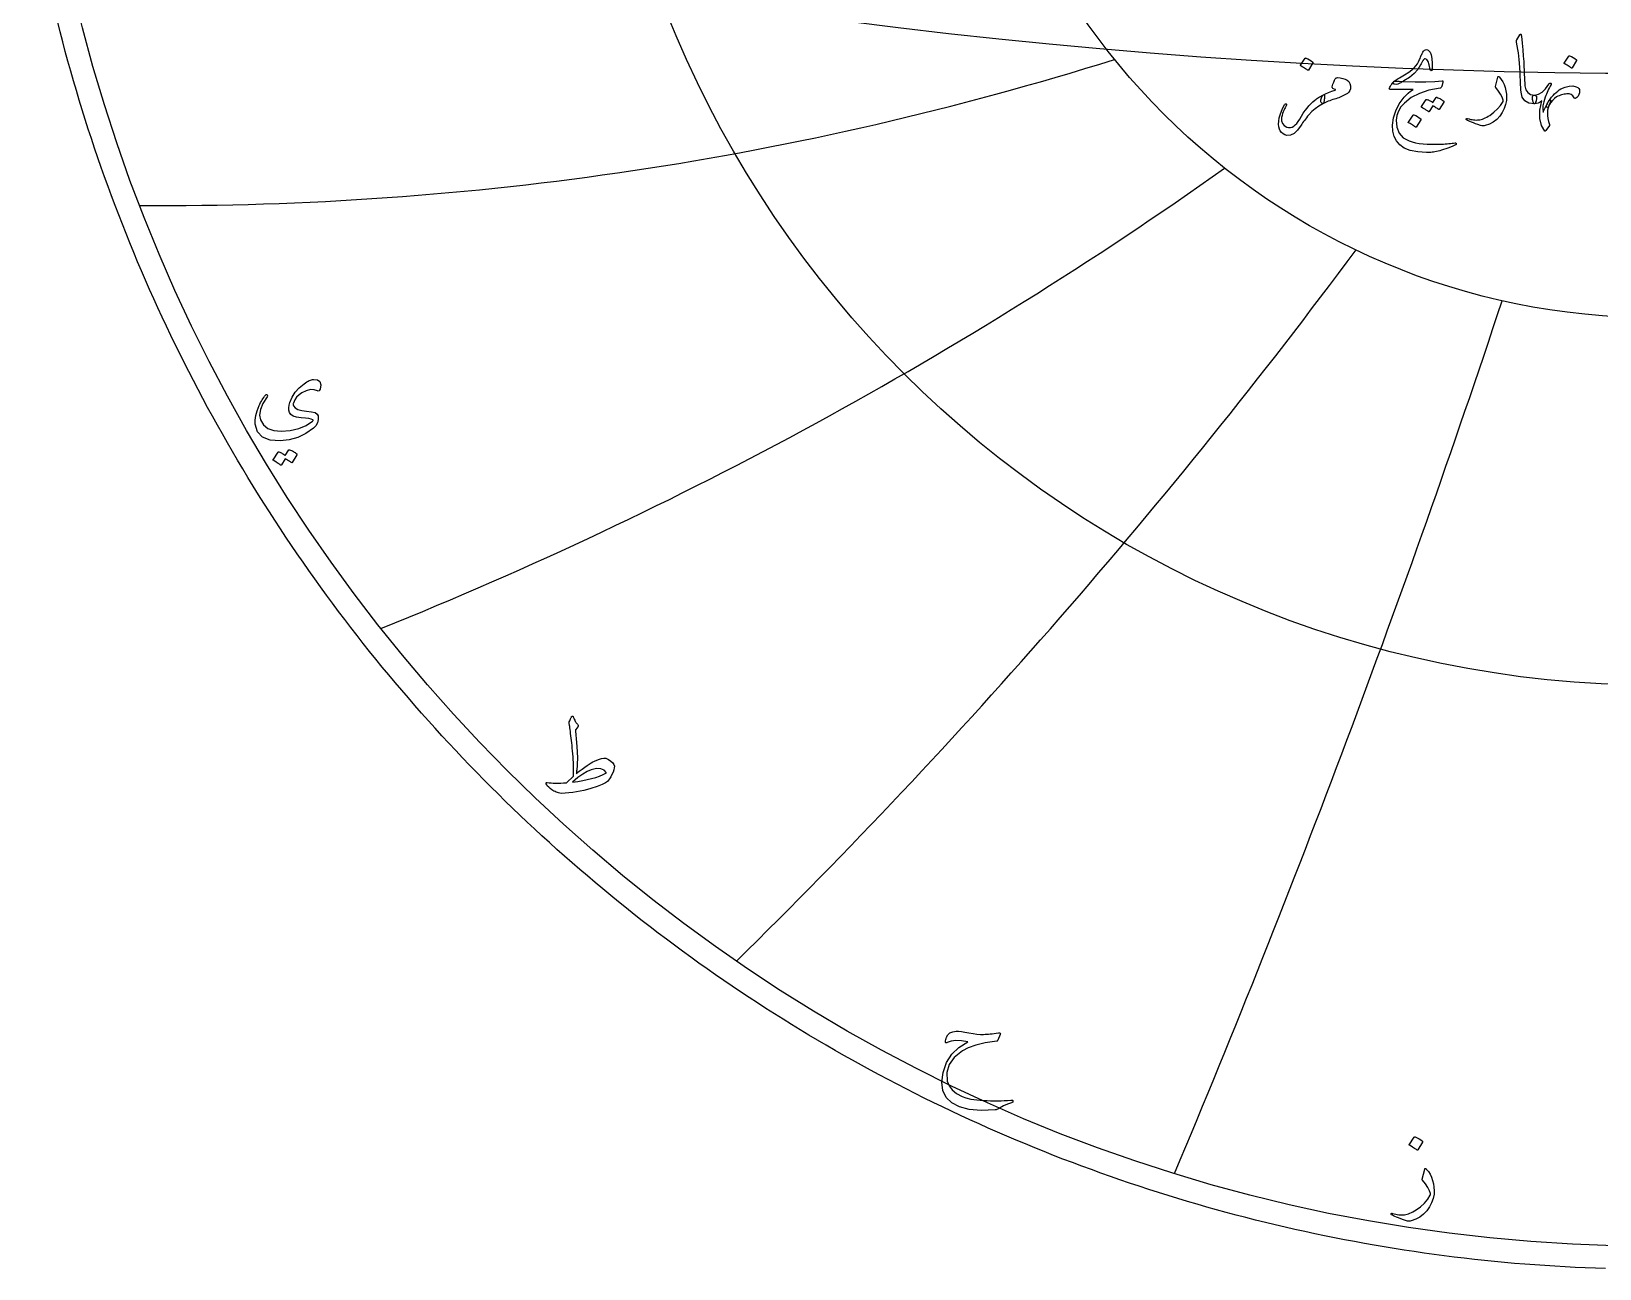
# Model space of a CAD drawing. Header units: millimetres. Extents: x -62 to 62, y -62 to 63.
# Drawn here: x -60.8 to -2.1, y -61.6 to -15.3 of the extents above; entities that cross this region are included whole.
import ezdxf

# ---------------------------------------------------------------- set-up
doc = ezdxf.new("R2010")
doc.units = ezdxf.units.MM
for name, color, linetype in [('CUT_OUTER', 1, 'Continuous'), ('ENGRAVE', 7, 'Continuous'), ('ENGRAVE_FINE', 8, 'Continuous'), ('TEXT', 5, 'Continuous')]:
    doc.layers.add(name, color=color, linetype=linetype)

msp = doc.modelspace()

# ---------------------------------------------------------------- linework, layer by layer
at = {"layer": 'CUT_OUTER'}
msp.add_lwpolyline([(-1.89, -61.5835), (-2.2678, -61.5708), (-2.6455, -61.5557), (-3.0232, -61.5383), (-3.4007, -61.5186), (-3.7781, -61.4966), (-4.1554, -61.4722), (-4.5325, -61.4456), (-4.9094, -61.4166), (-5.2862, -61.3853), (-5.6627, -61.3517), (-6.0391, -61.3158), (-6.4152, -61.2776), (-6.7911, -61.2371), (-7.1667, -61.1943), (-7.542, -61.1491), (-7.9171, -61.1017), (-8.2919, -61.052), (-8.6663, -61), (-9.0404, -60.9456), (-9.4142, -60.889), (-9.7876, -60.8301), (-10.1607, -60.7689), (-10.5334, -60.7054), (-10.9057, -60.6396), (-11.2775, -60.5716), (-11.649, -60.5012), (-12.02, -60.4286), (-12.3906, -60.3537), (-12.7606, -60.2766), (-13.1303, -60.1971), (-13.4994, -60.1154), (-13.868, -60.0315), (-14.2361, -59.9453), (-14.6036, -59.8568), (-14.9706, -59.7661), (-15.3371, -59.6731), (-15.7029, -59.5778), (-16.0682, -59.4804), (-16.4328, -59.3807), (-16.7969, -59.2787), (-17.1603, -59.1745), (-17.5231, -59.0681), (-17.8852, -58.9595), (-18.2466, -58.8486), (-18.6073, -58.7356), (-18.9674, -58.6203), (-19.3267, -58.5028), (-19.6853, -58.3831), (-20.0432, -58.2612), (-20.4003, -58.1372), (-20.7566, -58.0109), (-21.1122, -57.8824), (-21.4669, -57.7518), (-21.8209, -57.619), (-22.174, -57.484), (-22.5263, -57.3469), (-22.8778, -57.2076), (-23.2284, -57.0661), (-23.5781, -56.9225), (-23.9269, -56.7768), (-24.2748, -56.6289), (-24.6218, -56.4789), (-24.9679, -56.3267), (-25.3131, -56.1725), (-25.6573, -56.0161), (-26.0005, -55.8576), (-26.3427, -55.697), (-26.684, -55.5344), (-27.0242, -55.3696), (-27.3635, -55.2027), (-27.7017, -55.0338), (-28.0388, -54.8628), (-28.3749, -54.6897), (-28.71, -54.5146), (-29.0439, -54.3374), (-29.3768, -54.1581), (-29.7085, -53.9769), (-30.0392, -53.7936), (-30.3687, -53.6082), (-30.6971, -53.4209), (-31.0243, -53.2315), (-31.3503, -53.0402), (-31.6752, -52.8468), (-31.9988, -52.6515), (-32.3213, -52.4541), (-32.6425, -52.2548), (-32.9625, -52.0535), (-33.2813, -51.8503), (-33.5988, -51.6451), (-33.9151, -51.438), (-34.2301, -51.2289), (-34.5438, -51.0179), (-34.8562, -50.805), (-35.1672, -50.5902), (-35.477, -50.3734), (-35.7854, -50.1548), (-36.0925, -49.9343), (-36.3982, -49.7119), (-36.7025, -49.4876), (-37.0055, -49.2615), (-37.307, -49.0335), (-37.6072, -48.8037), (-37.906, -48.572), (-38.2033, -48.3385), (-38.4992, -48.1032), (-38.7936, -47.866), (-39.0866, -47.6271), (-39.3781, -47.3864), (-39.6681, -47.1439), (-39.9566, -46.8996), (-40.2436, -46.6535), (-40.5291, -46.4057), (-40.8131, -46.1562), (-41.0955, -45.9049), (-41.3764, -45.6519), (-41.6558, -45.3971), (-41.9335, -45.1407), (-42.2097, -44.8825), (-42.4843, -44.6227), (-42.7573, -44.3612), (-43.0287, -44.098), (-43.2985, -43.8331), (-43.5666, -43.5666), (-43.8331, -43.2985), (-44.098, -43.0287), (-44.3612, -42.7573), (-44.6227, -42.4843), (-44.8825, -42.2097), (-45.1407, -41.9335), (-45.3971, -41.6558), (-45.6519, -41.3764), (-45.9049, -41.0955), (-46.1562, -40.8131), (-46.4057, -40.5291), (-46.6535, -40.2436), (-46.8996, -39.9566), (-47.1439, -39.6681), (-47.3864, -39.3781), (-47.6271, -39.0866), (-47.866, -38.7936), (-48.1032, -38.4992), (-48.3385, -38.2033), (-48.572, -37.906), (-48.8037, -37.6072), (-49.0335, -37.307), (-49.2615, -37.0055), (-49.4876, -36.7025), (-49.7119, -36.3982), (-49.9343, -36.0925), (-50.1548, -35.7854), (-50.3734, -35.477), (-50.5902, -35.1672), (-50.805, -34.8562), (-51.0179, -34.5438), (-51.2289, -34.2301), (-51.438, -33.9151), (-51.6451, -33.5988), (-51.8503, -33.2813), (-52.0535, -32.9625), (-52.2548, -32.6425), (-52.4541, -32.3213), (-52.6515, -31.9988), (-52.8468, -31.6752), (-53.0402, -31.3503), (-53.2315, -31.0243), (-53.4209, -30.6971), (-53.6082, -30.3687), (-53.7936, -30.0392), (-53.9769, -29.7085), (-54.1581, -29.3768), (-54.3374, -29.0439), (-54.5146, -28.71), (-54.6897, -28.3749), (-54.8628, -28.0388), (-55.0338, -27.7017), (-55.2027, -27.3635), (-55.3696, -27.0242), (-55.5344, -26.684), (-55.697, -26.3427), (-55.8576, -26.0005), (-56.0161, -25.6573), (-56.1725, -25.3131), (-56.3267, -24.9679), (-56.4789, -24.6218), (-56.6289, -24.2748), (-56.7768, -23.9269), (-56.9225, -23.5781), (-57.0661, -23.2284), (-57.2076, -22.8778), (-57.3469, -22.5263), (-57.484, -22.174), (-57.619, -21.8209), (-57.7518, -21.4669), (-57.8824, -21.1122), (-58.0109, -20.7566), (-58.1372, -20.4003), (-58.2612, -20.0432), (-58.3831, -19.6853), (-58.5028, -19.3267), (-58.6203, -18.9674), (-58.7356, -18.6073), (-58.8486, -18.2466), (-58.9595, -17.8852), (-59.0681, -17.5231), (-59.1745, -17.1603), (-59.2787, -16.7969), (-59.3807, -16.4328), (-59.4804, -16.0682), (-59.5778, -15.7029), (-59.6731, -15.3371), (-59.7661, -14.9706)], dxfattribs=at)
at = {"layer": 'ENGRAVE'}
for radius in [60.75, 39.7663, 26.0306]:
    msp.add_circle((0, 0), radius, dxfattribs=at)
for centre, radius, start, end in [((-55.8071, 96.6608), 118.4867, 269.5706, 287.466016), ((-105.0437, 105.0437), 153.7847, 291.900673, 305.322235), ((-192.7325, 111.2742), 226.0733, 314.460694, 323.408402), ((-429.6028, 115.1117), 446.5318, 337.186739, 341.660593)]:
    msp.add_arc(centre, radius, start, end, dxfattribs=at)
at = {"layer": 'ENGRAVE_FINE'}
msp.add_arc((0, 218.8256), 235.7054, 255.236477, 284.763523, dxfattribs=at)
at = {"layer": 'TEXT'}
for points in [[(-5.0873, -15.4382), (-5.0804, -15.4275), (-5.0738, -15.4203), (-5.0678, -15.4167), (-5.0622, -15.4167), (-5.0536, -15.4214), (-5.046, -15.4356), (-5.0393, -15.4591), (-5.0334, -15.4921), (-5.0038, -15.7605), (-4.9795, -16.0086), (-4.9607, -16.2365), (-4.9472, -16.4442), (-4.9386, -16.6218), (-4.9306, -16.781), (-4.9233, -16.9218), (-4.9167, -17.0442), (-4.9109, -17.1482), (-4.9063, -17.2337), (-4.9029, -17.3009), (-4.9005, -17.3496), (-4.8686, -17.4955), (-4.7981, -17.6029), (-4.689, -17.6716), (-4.5412, -17.7017), (-4.5001, -17.7125), (-4.4739, -17.7376), (-4.4624, -17.7771), (-4.4658, -17.831), (-4.4826, -17.9159), (-4.5008, -17.9765), (-4.5203, -18.0129), (-4.5412, -18.025), (-4.7492, -17.9976), (-4.9023, -17.9154), (-5.0006, -17.7785), (-5.0442, -17.5867), (-5.0511, -17.495), (-5.0572, -17.403), (-5.0627, -17.3109), (-5.0676, -17.2185), (-5.0719, -17.1258), (-5.0761, -17.033), (-5.08, -16.9399), (-5.0837, -16.8466), (-5.0905, -16.6686), (-5.0999, -16.5084), (-5.112, -16.366), (-5.1268, -16.2412), (-5.1444, -16.1214), (-5.1646, -15.9938), (-5.1875, -15.8583), (-5.2131, -15.7149), (-5.2164, -15.6891), (-5.2158, -15.6655), (-5.211, -15.6442), (-5.2023, -15.6251)], [(-13.1171, -16.3185), (-13.1126, -16.314), (-13.1063, -16.3113), (-13.0982, -16.3104), (-13.0884, -16.3113), (-13.0185, -16.3396), (-12.9527, -16.3742), (-12.891, -16.415), (-12.8333, -16.4622), (-12.8277, -16.4694), (-12.8252, -16.4765), (-12.8259, -16.4837), (-12.8297, -16.4909), (-12.9985, -16.764), (-13.0048, -16.7705), (-13.0129, -16.7721), (-13.0228, -16.7687), (-13.0345, -16.7604), (-13.0446, -16.7532), (-13.0605, -16.7424), (-13.0823, -16.728), (-13.1099, -16.7101), (-13.1438, -16.6885), (-13.1845, -16.6634), (-13.2318, -16.6346), (-13.286, -16.6023), (-13.2931, -16.5969), (-13.2967, -16.5915), (-13.2967, -16.5861), (-13.2931, -16.5807)], [(-9.8549, -17.249), (-9.8336, -17.224), (-9.8091, -17.1991), (-9.7815, -17.1746), (-9.7507, -17.1502), (-9.7168, -17.1258), (-9.6797, -17.1012), (-9.6396, -17.0764), (-9.5962, -17.0514), (-9.404, -16.9378), (-9.2477, -16.8376), (-9.1274, -16.7509), (-9.0429, -16.6777), (-8.9776, -16.6057), (-8.9217, -16.5295), (-8.8752, -16.4494), (-8.8381, -16.3652), (-8.8221, -16.3231), (-8.8063, -16.283), (-8.7907, -16.2449), (-8.7753, -16.2089), (-8.7603, -16.1753), (-8.7461, -16.1447), (-8.7325, -16.1169), (-8.7196, -16.0921), (-8.6911, -16.0497), (-8.6594, -16.0194), (-8.6246, -16.0012), (-8.5867, -15.9951), (-8.5496, -16.0012), (-8.5139, -16.0194), (-8.4795, -16.0497), (-8.4465, -16.0921), (-8.4054, -16.1891), (-8.3792, -16.3292), (-8.3677, -16.5125), (-8.3711, -16.7388), (-8.3733, -16.7593), (-8.3801, -16.7738), (-8.3913, -16.7826), (-8.407, -16.7855), (-8.4232, -16.7824), (-8.4358, -16.773), (-8.4447, -16.7572), (-8.4501, -16.7352), (-8.4777, -16.5623), (-8.5175, -16.4388), (-8.5694, -16.3647), (-8.6334, -16.34), (-8.6498, -16.3429), (-8.6666, -16.3517), (-8.6839, -16.3663), (-8.7016, -16.3867), (-8.7095, -16.399), (-8.7187, -16.4141), (-8.7292, -16.4322), (-8.7411, -16.4532), (-8.7544, -16.4771), (-8.769, -16.5039), (-8.7849, -16.5337), (-8.8022, -16.5664), (-8.9051, -16.7348), (-9.0447, -16.8915), (-9.2212, -17.0366), (-9.4345, -17.1699), (-9.4368, -17.1713), (-9.4435, -17.1753), (-9.4547, -17.1821), (-9.4705, -17.1915), (-9.4907, -17.2036), (-9.5154, -17.2185), (-9.5446, -17.236), (-9.5783, -17.2562), (-9.6494, -17.2881), (-9.7193, -17.2975), (-9.7878, -17.2845), (-9.8549, -17.249)], [(-3.2586, -16.2358), (-3.2541, -16.2313), (-3.2478, -16.2287), (-3.2398, -16.2278), (-3.2299, -16.2287), (-3.16, -16.2569), (-3.0942, -16.2915), (-3.0325, -16.3324), (-2.9748, -16.3795), (-2.9692, -16.3867), (-2.9667, -16.3939), (-2.9674, -16.4011), (-2.9712, -16.4083), (-3.1401, -16.6813), (-3.1463, -16.6878), (-3.1544, -16.6894), (-3.1643, -16.6861), (-3.176, -16.6777), (-3.1861, -16.6706), (-3.202, -16.6598), (-3.2238, -16.6454), (-3.2514, -16.6274), (-3.2853, -16.6059), (-3.326, -16.5807), (-3.3734, -16.552), (-3.4275, -16.5197), (-3.4347, -16.5143), (-3.4383, -16.5089), (-3.4383, -16.5035), (-3.4347, -16.4981)], [(-5.9137, -17.0226), (-5.9116, -17.0161), (-5.9092, -17.011), (-5.9062, -17.0072), (-5.9029, -17.0047), (-5.8928, -17.0038), (-5.8804, -17.0083), (-5.8658, -17.0182), (-5.849, -17.0334), (-5.7834, -17.1113), (-5.7268, -17.2014), (-5.6792, -17.3036), (-5.6406, -17.4178), (-5.6105, -17.5409), (-5.5921, -17.6622), (-5.5854, -17.7816), (-5.5903, -17.8993), (-5.6222, -18.0542), (-5.6747, -18.2029), (-5.7479, -18.3452), (-5.8418, -18.4813), (-5.9541, -18.6046), (-6.0825, -18.7049), (-6.2271, -18.7824), (-6.3879, -18.837), (-6.431, -18.8462), (-6.4741, -18.8487), (-6.5172, -18.8444), (-6.5603, -18.8334), (-6.6597, -18.7987), (-6.7494, -18.7665), (-6.8295, -18.7367), (-6.8999, -18.7094), (-6.9604, -18.6846), (-7.0108, -18.6623), (-7.0511, -18.6424), (-7.0813, -18.625), (-7.0876, -18.6196), (-7.0921, -18.6142), (-7.0948, -18.6088), (-7.0957, -18.6035), (-7.095, -18.5965), (-7.093, -18.59), (-7.0896, -18.5839), (-7.0849, -18.5783), (-7.0788, -18.574), (-7.0714, -18.572), (-7.0627, -18.5722), (-7.0526, -18.5747), (-6.991, -18.5912), (-6.9322, -18.6048), (-6.8761, -18.6155), (-6.8226, -18.6232), (-6.7714, -18.628), (-6.722, -18.6299), (-6.6744, -18.6289), (-6.6286, -18.625), (-6.5829, -18.6177), (-6.5356, -18.6066), (-6.4868, -18.5917), (-6.4364, -18.5729), (-6.3844, -18.5501), (-6.3309, -18.5231), (-6.2757, -18.4917), (-6.219, -18.4562), (-6.0598, -18.3416), (-5.9235, -18.2172), (-5.8101, -18.083), (-5.7196, -17.9388), (-5.7138, -17.9271), (-5.7107, -17.9136), (-5.7102, -17.8984), (-5.7125, -17.8813), (-5.7502, -17.7805), (-5.8095, -17.6684), (-5.8903, -17.5452), (-5.9927, -17.4107), (-5.9972, -17.4021), (-5.9999, -17.3945), (-6.0008, -17.3878), (-5.9999, -17.3819)], [(-12.4632, -17.7017), (-12.3584, -17.6491), (-12.245, -17.5993), (-12.123, -17.5521), (-11.9926, -17.5077), (-11.9836, -17.5023), (-11.9818, -17.4969), (-11.9872, -17.4915), (-11.9998, -17.4861), (-12.0608, -17.461), (-12.0837, -17.4484), (-12.0986, -17.4322), (-12.1053, -17.4125), (-12.1039, -17.3891), (-12.0783, -17.291), (-12.0519, -17.2086), (-12.0245, -17.1419), (-11.9962, -17.0909), (-11.9775, -17.0705), (-11.9575, -17.0559), (-11.9362, -17.0471), (-11.9135, -17.0442), (-11.8098, -17.0543), (-11.7141, -17.0738), (-11.6266, -17.1028), (-11.5471, -17.1412), (-11.4858, -17.1922), (-11.4456, -17.2625), (-11.4265, -17.3521), (-11.4285, -17.461), (-11.4492, -17.5259), (-11.486, -17.584), (-11.539, -17.6354), (-11.6081, -17.6801), (-11.6586, -17.7063), (-11.7092, -17.7309), (-11.7601, -17.7539), (-11.8111, -17.7753), (-11.8627, -17.7954), (-11.9149, -17.8144), (-11.9678, -17.8322), (-12.0213, -17.849), (-12.0816, -17.8675), (-12.1403, -17.8871), (-12.1975, -17.9079), (-12.253, -17.9298), (-12.3073, -17.9526), (-12.3604, -17.9761), (-12.4124, -18.0002), (-12.4632, -18.025), (-12.4931, -18.0046), (-12.5144, -17.9792), (-12.5272, -17.9489), (-12.5315, -17.9136), (-12.5295, -17.8723), (-12.5234, -17.8346), (-12.5133, -17.8005), (-12.4991, -17.7699)], [(-9.4669, -17.1879), (-9.0059, -17.2041), (-8.6073, -17.2059), (-8.2712, -17.1933), (-7.9974, -17.1664), (-7.989, -17.1653), (-7.9817, -17.1659), (-7.9756, -17.168), (-7.9705, -17.1717), (-7.9668, -17.1768), (-7.9647, -17.183), (-7.9641, -17.1903), (-7.9651, -17.1987), (-7.9722, -17.2315), (-7.979, -17.2616), (-7.9857, -17.289), (-7.9921, -17.3137), (-7.9982, -17.3357), (-8.0042, -17.355), (-8.0099, -17.3716), (-8.0154, -17.3855), (-8.0271, -17.4077), (-8.0406, -17.4241), (-8.0558, -17.4347), (-8.0729, -17.4394), (-8.4879, -17.5146), (-8.8489, -17.6325), (-9.1561, -17.7931), (-9.4094, -17.9963), (-9.5374, -18.1425), (-9.6303, -18.2972), (-9.6883, -18.4604), (-9.7112, -18.6322), (-9.6892, -18.9019), (-9.6016, -19.1217), (-9.4485, -19.2917), (-9.2298, -19.4118), (-9.1164, -19.4482), (-8.9917, -19.4783), (-8.8559, -19.5021), (-8.7088, -19.5196), (-8.5507, -19.5311), (-8.3819, -19.5367), (-8.2022, -19.5364), (-8.0118, -19.5304), (-7.9441, -19.5266), (-7.8775, -19.5223), (-7.8121, -19.5176), (-7.7477, -19.5124), (-7.685, -19.5068), (-7.6242, -19.5007), (-7.5655, -19.4942), (-7.5088, -19.4873), (-7.4915, -19.4864), (-7.4792, -19.4909), (-7.4718, -19.5007), (-7.4693, -19.516), (-7.4707, -19.5337), (-7.4747, -19.5474), (-7.4814, -19.5571), (-7.4909, -19.5627), (-7.5924, -19.6056), (-7.6885, -19.6444), (-7.7792, -19.6793), (-7.8645, -19.71), (-7.9442, -19.737), (-8.0181, -19.7603), (-8.0861, -19.7801), (-8.1483, -19.7962), (-8.2068, -19.8081), (-8.2638, -19.8187), (-8.3191, -19.8279), (-8.3729, -19.8358), (-8.4253, -19.8418), (-8.4766, -19.8456), (-8.5268, -19.8472), (-8.5759, -19.8465), (-8.9109, -19.8205), (-9.1902, -19.7639), (-9.4139, -19.6768), (-9.5818, -19.5591), (-9.7051, -19.412), (-9.7911, -19.2403), (-9.8398, -19.0438), (-9.8513, -18.8226), (-9.816, -18.5482), (-9.7318, -18.2819), (-9.5987, -18.0237), (-9.4166, -17.7735), (-9.3454, -17.6979), (-9.2648, -17.6253), (-9.1747, -17.5559), (-9.0753, -17.4897), (-9.9447, -17.4825), (-9.9656, -17.4735), (-9.9743, -17.4574), (-9.971, -17.434), (-9.9555, -17.4035), (-9.9263, -17.359), (-9.8998, -17.319), (-9.876, -17.2836), (-9.8549, -17.2526), (-9.8365, -17.2263), (-9.8208, -17.205), (-9.8077, -17.1886), (-9.7974, -17.1771), (-9.7741, -17.1751), (-9.7112, -17.1762), (-9.6088, -17.1805), (-9.4669, -17.1879)], [(-3.9664, -17.9963), (-4.0059, -18.0812), (-4.0346, -18.1705), (-4.0526, -18.2644), (-4.0598, -18.3627), (-4.0567, -18.4651), (-4.0436, -18.5711), (-4.0207, -18.6807), (-3.9879, -18.7939), (-3.9839, -18.8089), (-3.9826, -18.8217), (-3.9839, -18.8323), (-3.9879, -18.8406), (-4.1173, -19.0238), (-4.1292, -19.0371), (-4.1397, -19.0445), (-4.1489, -19.046), (-4.1568, -19.0418), (-4.2799, -18.8309), (-4.34, -18.572), (-4.3373, -18.2651), (-4.2718, -17.9101), (-4.3344, -17.9604), (-4.4002, -17.9963), (-4.4691, -18.0178), (-4.5412, -18.025), (-4.5567, -18.0203), (-4.5709, -18.0062), (-4.5837, -17.9826), (-4.5951, -17.9496), (-4.6016, -17.9297), (-4.6068, -17.9096), (-4.6106, -17.8893), (-4.6131, -17.8687), (-4.6149, -17.8482), (-4.6167, -17.8279), (-4.6185, -17.8078), (-4.6203, -17.7879), (-4.618, -17.7515), (-4.6041, -17.725), (-4.5785, -17.7084), (-4.5412, -17.7017), (-4.3946, -17.6689), (-4.2565, -17.5885), (-4.1269, -17.4605), (-4.0059, -17.2849), (-3.9895, -17.2627), (-3.9727, -17.2499), (-3.9554, -17.2465), (-3.9376, -17.2526), (-3.9246, -17.264), (-3.9179, -17.2768), (-3.9174, -17.291), (-3.9233, -17.3065), (-3.955, -17.3626), (-3.9857, -17.4196), (-4.0152, -17.4776), (-4.0436, -17.5364), (-4.0709, -17.5961), (-4.0971, -17.6568), (-4.1221, -17.7183), (-4.146, -17.7807), (-4.199, -17.9507), (-4.2287, -18.0978), (-4.2349, -18.2219), (-4.2179, -18.3232), (-4.2163, -18.3264), (-4.2152, -18.3286), (-4.2145, -18.33), (-4.2143, -18.3304), (-4.2141, -18.33), (-4.2134, -18.3286), (-4.2123, -18.3264), (-4.2107, -18.3232), (-4.1888, -18.2717), (-4.1662, -18.2213), (-4.143, -18.172), (-4.1191, -18.1238), (-4.0943, -18.0766), (-4.0683, -18.03), (-4.0413, -17.984), (-4.0131, -17.9388), (-3.9927, -17.9074), (-3.9745, -17.8885), (-3.9585, -17.8822), (-3.9448, -17.8885), (-3.9381, -17.902), (-3.9394, -17.9244), (-3.9489, -17.9559), (-3.9664, -17.9963)], [(-3.061, -17.8023), (-3.1075, -17.7295), (-3.1679, -17.6801), (-3.2422, -17.6541), (-3.3305, -17.6514), (-3.3805, -17.6578), (-3.4302, -17.6662), (-3.4793, -17.6766), (-3.5281, -17.6891), (-3.5764, -17.704), (-3.6242, -17.7219), (-3.6716, -17.7427), (-3.7185, -17.7663), (-3.7989, -17.8202), (-3.8748, -17.8957), (-3.9462, -17.9927), (-4.0131, -18.1112), (-4.0322, -18.138), (-4.0499, -18.1535), (-4.0663, -18.1577), (-4.0814, -18.1508), (-4.0939, -18.1368), (-4.0993, -18.1202), (-4.0975, -18.1009), (-4.0885, -18.0789), (-4.0748, -18.0499), (-4.0625, -18.0241), (-4.0515, -18.0014), (-4.0418, -17.9819), (-4.0333, -17.9653), (-4.0257, -17.9514), (-4.0189, -17.9401), (-4.0131, -17.9316), (-3.9603, -17.8521), (-3.9062, -17.7789), (-3.8507, -17.712), (-3.7939, -17.6514), (-3.7358, -17.5968), (-3.6763, -17.5481), (-3.6154, -17.5052), (-3.5532, -17.4681), (-3.3936, -17.3956), (-3.2451, -17.3577), (-3.1079, -17.3543), (-2.982, -17.3855), (-2.9283, -17.4127), (-2.8895, -17.4475), (-2.8654, -17.4899), (-2.8562, -17.54), (-2.8616, -17.6083), (-2.8814, -17.6729), (-2.9155, -17.734), (-2.964, -17.7915), (-2.9957, -17.8164), (-3.0224, -17.8265), (-3.0442, -17.8218), (-3.061, -17.8023)], [(-12.4632, -18.025), (-12.6128, -18.1112), (-12.7488, -18.2083), (-12.8714, -18.316), (-12.9806, -18.4346), (-13.0259, -18.4894), (-13.0686, -18.5424), (-13.1086, -18.5936), (-13.1458, -18.643), (-13.1804, -18.6906), (-13.2123, -18.7364), (-13.2415, -18.7804), (-13.268, -18.8226), (-13.4012, -19.0097), (-13.5348, -19.1361), (-13.6688, -19.2019), (-13.8033, -19.207), (-13.8752, -19.187), (-13.9398, -19.1522), (-13.9973, -19.1026), (-14.0476, -19.0382), (-14.0824, -18.9708), (-14.1042, -18.8873), (-14.113, -18.7876), (-14.1087, -18.6717), (-14.0867, -18.5442), (-14.0422, -18.3987), (-13.9753, -18.2352), (-13.8859, -18.0538), (-13.8783, -18.0439), (-13.8698, -18.0358), (-13.8603, -18.0295), (-13.85, -18.025), (-13.8401, -18.023), (-13.8321, -18.0241), (-13.8258, -18.0284), (-13.8213, -18.0358), (-13.8184, -18.0459), (-13.8168, -18.0547), (-13.8166, -18.0621), (-13.8177, -18.0681), (-13.8206, -18.0741), (-13.8258, -18.0848), (-13.8332, -18.1001), (-13.8428, -18.1202), (-13.8547, -18.145), (-13.8689, -18.1746), (-13.8853, -18.2088), (-13.9039, -18.2478), (-13.9367, -18.3196), (-13.9632, -18.3915), (-13.9834, -18.4633), (-13.9973, -18.5352), (-14.0002, -18.6625), (-13.9695, -18.7642), (-13.905, -18.8403), (-13.8069, -18.8909), (-13.7353, -18.9077), (-13.6677, -18.9079), (-13.6041, -18.8915), (-13.5446, -18.8585), (-13.4876, -18.8136), (-13.4315, -18.7543), (-13.3762, -18.6807), (-13.3219, -18.5927), (-13.255, -18.4795), (-13.1872, -18.3735), (-13.1184, -18.2747), (-13.0488, -18.1831), (-12.9779, -18.0984), (-12.9051, -18.0205), (-12.8306, -17.9493), (-12.7542, -17.8849), (-12.7229, -17.8601), (-12.69, -17.836), (-12.6555, -17.8125), (-12.6195, -17.7897), (-12.5821, -17.7674), (-12.5436, -17.7452), (-12.504, -17.7233), (-12.4632, -17.7017), (-12.4334, -17.69), (-12.412, -17.6909), (-12.3992, -17.7044), (-12.395, -17.7304), (-12.3969, -17.7642), (-12.399, -17.7973), (-12.4014, -17.8298), (-12.4039, -17.8616), (-12.407, -17.8924), (-12.4107, -17.9222), (-12.4151, -17.9508), (-12.4201, -17.9783), (-12.4242, -17.9907), (-12.4327, -18.0026), (-12.4457, -18.014), (-12.4632, -18.025)], [(-8.2202, -17.7879), (-8.2157, -17.7834), (-8.2094, -17.7807), (-8.2013, -17.7798), (-8.1915, -17.7807), (-8.1561, -17.794), (-8.1218, -17.8086), (-8.0887, -17.8245), (-8.0567, -17.8418), (-8.0256, -17.8607), (-7.9952, -17.8813), (-7.9654, -17.9038), (-7.9364, -17.928), (-7.9308, -17.9354), (-7.9283, -17.9433), (-7.929, -17.9516), (-7.9328, -17.9604), (-8.1052, -18.2334), (-8.1099, -18.237), (-8.1169, -18.237), (-8.1261, -18.2334), (-8.1376, -18.2262), (-8.1454, -18.2196), (-8.1582, -18.2105), (-8.176, -18.1989), (-8.1986, -18.1849), (-8.2265, -18.1682), (-8.2597, -18.1485), (-8.2983, -18.126), (-8.3423, -18.1005), (-8.4789, -18.3124), (-8.4852, -18.319), (-8.4932, -18.3205), (-8.5031, -18.3172), (-8.5148, -18.3088), (-8.5249, -18.3017), (-8.5408, -18.2909), (-8.5626, -18.2765), (-8.5902, -18.2585), (-8.6242, -18.237), (-8.6648, -18.2118), (-8.7122, -18.1831), (-8.7663, -18.1508), (-8.7719, -18.1454), (-8.7744, -18.14), (-8.7737, -18.1346), (-8.7699, -18.1292), (-8.5938, -17.8669), (-8.5893, -17.8624), (-8.5831, -17.8598), (-8.575, -17.8589), (-8.5651, -17.8598), (-8.535, -17.8695), (-8.5058, -17.8809), (-8.4775, -17.8938), (-8.4501, -17.9083), (-8.4236, -17.9241), (-8.398, -17.941), (-8.3733, -17.9591), (-8.3495, -17.9783)], [(-9.0825, -18.4454), (-9.078, -18.4409), (-9.0717, -18.4382), (-9.0636, -18.4373), (-9.0537, -18.4382), (-8.9839, -18.4665), (-8.9181, -18.5011), (-8.8563, -18.5419), (-8.7986, -18.5891), (-8.793, -18.5963), (-8.7905, -18.6035), (-8.7912, -18.6106), (-8.795, -18.6178), (-8.9639, -18.8909), (-8.9702, -18.8974), (-8.9783, -18.899), (-8.9881, -18.8956), (-8.9998, -18.8873), (-9.0099, -18.8801), (-9.0259, -18.8693), (-9.0476, -18.8549), (-9.0753, -18.837), (-9.1092, -18.8154), (-9.1498, -18.7903), (-9.1972, -18.7615), (-9.2513, -18.7292), (-9.2585, -18.7238), (-9.2621, -18.7184), (-9.2621, -18.713), (-9.2585, -18.7076)], [(-50.0534, -28.7562), (-50.1774, -28.7147), (-50.3159, -28.7131), (-50.4687, -28.7511), (-50.6359, -28.829), (-50.742, -28.9032), (-50.8304, -28.9918), (-50.901, -29.0948), (-50.9539, -29.2122), (-50.9592, -29.2357), (-50.9597, -29.2601), (-50.9554, -29.2855), (-50.9463, -29.3118), (-50.8854, -29.3938), (-50.7834, -29.4556), (-50.6402, -29.4972), (-50.4558, -29.5188), (-50.2737, -29.5382), (-50.1415, -29.5734), (-50.0591, -29.6244), (-50.0265, -29.6912), (-50.0229, -29.8311), (-50.0505, -29.9557), (-50.1092, -30.0649), (-50.199, -30.1588), (-50.4843, -30.3535), (-50.7882, -30.497), (-51.1108, -30.5892), (-51.4521, -30.6301), (-51.8248, -30.6043), (-52.1036, -30.4922), (-52.2885, -30.2939), (-52.3795, -30.0093), (-52.3848, -29.8531), (-52.3623, -29.6836), (-52.312, -29.5006), (-52.2339, -29.3042), (-52.2067, -29.2496), (-52.1788, -29.1969), (-52.1502, -29.1461), (-52.1209, -29.0972), (-52.0906, -29.0501), (-52.0591, -29.0043), (-52.0264, -28.96), (-51.9925, -28.9171), (-51.9743, -28.8994), (-51.958, -28.8922), (-51.9436, -28.8956), (-51.9312, -28.9095), (-51.9242, -28.9267), (-51.9225, -28.9439), (-51.9261, -28.9612), (-51.935, -28.9784), (-52.0926, -29.2323), (-52.186, -29.4613), (-52.2152, -29.6654), (-52.1803, -29.8445), (-52.0677, -30.0333), (-51.9024, -30.1664), (-51.6845, -30.244), (-51.4138, -30.2661), (-51.067, -30.2385), (-50.7547, -30.1674), (-50.4768, -30.0527), (-50.2335, -29.8943), (-50.2189, -29.8809), (-50.2134, -29.8675), (-50.217, -29.8541), (-50.2296, -29.8407), (-50.2811, -29.8158), (-50.3705, -29.7947), (-50.4977, -29.7775), (-50.6627, -29.764), (-50.8306, -29.7435), (-50.9587, -29.7046), (-51.0471, -29.6476), (-51.0957, -29.5724), (-51.1183, -29.4841), (-51.1245, -29.3914), (-51.1144, -29.2944), (-51.0881, -29.193), (-51.0026, -28.994), (-50.884, -28.8108), (-50.7324, -28.6434), (-50.5477, -28.4917), (-50.4986, -28.4558), (-50.451, -28.4247), (-50.4047, -28.3983), (-50.3599, -28.3768), (-50.3168, -28.3598), (-50.2756, -28.3471), (-50.2364, -28.3387), (-50.199, -28.3346), (-50.0529, -28.3483), (-49.9633, -28.4122), (-49.9303, -28.5265), (-49.9537, -28.691), (-49.9715, -28.7353), (-49.994, -28.761), (-50.0213, -28.7679), (-50.0534, -28.7562)], [(-51.1264, -30.9674), (-51.1216, -30.9626), (-51.1149, -30.9597), (-51.1063, -30.9588), (-51.0957, -30.9597), (-51.058, -30.9738), (-51.0215, -30.9894), (-50.9862, -31.0064), (-50.952, -31.0249), (-50.9189, -31.045), (-50.8864, -31.067), (-50.8547, -31.091), (-50.8236, -31.1168), (-50.8177, -31.1247), (-50.815, -31.1331), (-50.8157, -31.142), (-50.8198, -31.1513), (-51.0038, -31.4426), (-51.0088, -31.4464), (-51.0162, -31.4464), (-51.026, -31.4426), (-51.0383, -31.4349), (-51.0466, -31.4278), (-51.0603, -31.4181), (-51.0792, -31.4058), (-51.1034, -31.3908), (-51.1331, -31.373), (-51.1686, -31.352), (-51.2097, -31.328), (-51.2567, -31.3008), (-51.4023, -31.5269), (-51.409, -31.5338), (-51.4176, -31.5355), (-51.4282, -31.5319), (-51.4406, -31.5231), (-51.4514, -31.5154), (-51.4684, -31.5039), (-51.4917, -31.4886), (-51.5211, -31.4694), (-51.5573, -31.4464), (-51.6006, -31.4196), (-51.6512, -31.3889), (-51.7089, -31.3544), (-51.7149, -31.3487), (-51.7175, -31.3429), (-51.7168, -31.3372), (-51.7127, -31.3314), (-51.525, -31.0517), (-51.5202, -31.0469), (-51.5135, -31.044), (-51.5048, -31.0431), (-51.4943, -31.044), (-51.4622, -31.0544), (-51.4311, -31.0665), (-51.4009, -31.0803), (-51.3717, -31.0958), (-51.3434, -31.1126), (-51.3161, -31.1307), (-51.2897, -31.15), (-51.2644, -31.1705)], [(-40.6362, -41.1357), (-40.618, -41.094), (-40.6017, -41.0571), (-40.5874, -41.025), (-40.5749, -40.9977), (-40.5646, -40.9755), (-40.5567, -40.9585), (-40.5512, -40.9467), (-40.5481, -40.9403), (-40.5416, -40.9319), (-40.5337, -40.9259), (-40.5244, -40.9223), (-40.5136, -40.9211), (-40.5047, -40.9225), (-40.4973, -40.9268), (-40.4913, -40.934), (-40.4868, -40.9441), (-40.4666, -40.9929), (-40.4484, -41.0361), (-40.4321, -41.0734), (-40.4178, -41.105), (-40.4095, -41.1189), (-40.4001, -41.1338), (-40.3894, -41.1496), (-40.3775, -41.1664), (-40.3642, -41.1841), (-40.3493, -41.2028), (-40.3326, -41.2224), (-40.3143, -41.243), (-40.3028, -41.2638), (-40.299, -41.2842), (-40.3028, -41.3041), (-40.3143, -41.3235), (-40.3871, -41.4193), (-40.3969, -41.4349), (-40.4034, -41.4509), (-40.4065, -41.4674), (-40.4063, -41.4844), (-40.3689, -41.9062), (-40.345, -42.248), (-40.3344, -42.5098), (-40.3373, -42.6916), (-40.3413, -42.7595), (-40.3454, -42.8214), (-40.3499, -42.8773), (-40.3545, -42.9273), (-40.3595, -42.9715), (-40.3646, -43.0101), (-40.37, -43.0433), (-40.3756, -43.071), (-40.261, -42.9833), (-40.1548, -42.9043), (-40.0569, -42.8339), (-39.9675, -42.7721), (-39.8867, -42.7187), (-39.8147, -42.6734), (-39.7516, -42.6363), (-39.6973, -42.6073), (-39.6008, -42.5642), (-39.5105, -42.5306), (-39.4264, -42.5067), (-39.3486, -42.4923), (-39.3074, -42.4911), (-39.2643, -42.499), (-39.2192, -42.516), (-39.1723, -42.5421), (-39.0794, -42.608), (-39.0113, -42.6715), (-38.9682, -42.7325), (-38.95, -42.7912), (-38.9512, -42.8566), (-38.9663, -42.9302), (-38.9953, -43.0118), (-39.0382, -43.1016), (-39.0861, -43.19), (-39.1301, -43.2636), (-39.1704, -43.3222), (-39.2068, -43.3661), (-39.2815, -43.4214), (-39.4099, -43.4839), (-39.5919, -43.5536), (-39.8276, -43.6305), (-39.959, -43.6686), (-40.0925, -43.7024), (-40.2282, -43.7318), (-40.366, -43.757), (-40.5056, -43.778), (-40.6463, -43.7953), (-40.7882, -43.8087), (-40.9313, -43.8183), (-40.9836, -43.8077), (-41.0333, -43.7953), (-41.0804, -43.7809), (-41.1248, -43.7646), (-41.1671, -43.7464), (-41.2077, -43.7263), (-41.2466, -43.7043), (-41.2839, -43.6803), (-41.3493, -43.6324), (-41.4036, -43.5845), (-41.447, -43.5366), (-41.4793, -43.4887), (-41.497, -43.4489), (-41.5004, -43.4216), (-41.4894, -43.4068), (-41.464, -43.4044), (-41.3923, -43.4129), (-41.315, -43.4192), (-41.2323, -43.4234), (-41.144, -43.4255), (-41.0502, -43.4254), (-40.9509, -43.4231), (-40.8462, -43.4186), (-40.7359, -43.4121), (-40.4829, -43.163), (-40.4783, -43.0628), (-40.4757, -42.9618), (-40.4754, -42.8597), (-40.4772, -42.7567), (-40.4809, -42.6526), (-40.4863, -42.5469), (-40.4933, -42.4399), (-40.5021, -42.3314), (-40.5119, -42.2239), (-40.5222, -42.1201), (-40.533, -42.0199), (-40.5442, -41.9232), (-40.5555, -41.8299), (-40.5663, -41.7398), (-40.5766, -41.6527), (-40.5864, -41.5687), (-40.5956, -41.491), (-40.6041, -41.4226), (-40.6119, -41.3636), (-40.619, -41.3139), (-40.6253, -41.2733), (-40.6309, -41.2416), (-40.6359, -41.2187), (-40.64, -41.2047), (-40.6427, -41.1889), (-40.6429, -41.1721), (-40.6408, -41.1544), (-40.6362, -41.1357)], [(-39.8161, -42.9292), (-39.9644, -42.9907), (-40.1294, -43.0873), (-40.3112, -43.2188), (-40.5098, -43.3852), (-40.3173, -43.3614), (-40.1347, -43.3321), (-39.9619, -43.2972), (-39.7989, -43.2569), (-39.6459, -43.2115), (-39.5033, -43.1615), (-39.371, -43.107), (-39.2489, -43.048), (-39.3318, -42.9457), (-39.454, -42.8918), (-39.6154, -42.8863), (-39.8161, -42.9292)], [(-24.5189, -52.8337), (-24.6109, -53.0406), (-24.6192, -53.0543), (-24.6291, -53.0646), (-24.6403, -53.0715), (-24.653, -53.0751), (-25.0781, -53.1422), (-25.4338, -53.2246), (-25.7201, -53.3223), (-25.9368, -53.4354), (-26.2408, -53.6833), (-26.436, -53.9556), (-26.5224, -54.2523), (-26.5002, -54.5735), (-26.4326, -54.7474), (-26.3181, -54.9012), (-26.1567, -55.0348), (-25.9483, -55.1484), (-25.802, -55.1992), (-25.6197, -55.2404), (-25.4015, -55.272), (-25.1474, -55.294), (-25.0123, -55.3005), (-24.8791, -55.3045), (-24.7479, -55.3062), (-24.6185, -55.3055), (-24.4916, -55.3026), (-24.3675, -55.2978), (-24.2463, -55.2911), (-24.128, -55.2825), (-24.1002, -55.2806), (-24.0782, -55.2825), (-24.0619, -55.2883), (-24.0513, -55.2978), (-24.0456, -55.3096), (-24.0437, -55.3218), (-24.0456, -55.3345), (-24.0513, -55.3477), (-24.0555, -55.3547), (-24.0604, -55.3606), (-24.0661, -55.3653), (-24.0724, -55.3687), (-24.0792, -55.3717), (-24.0863, -55.375), (-24.0936, -55.3784), (-24.1012, -55.3821), (-24.2116, -55.4174), (-24.3091, -55.454), (-24.3936, -55.4921), (-24.4652, -55.5316), (-24.5111, -55.5601), (-24.5529, -55.5843), (-24.5906, -55.6042), (-24.6243, -55.6197), (-24.6534, -55.6317), (-24.6774, -55.6408), (-24.6965, -55.6471), (-24.7105, -55.6504), (-25.2346, -55.6698), (-25.6801, -55.6322), (-26.047, -55.5376), (-26.3354, -55.386), (-26.5437, -55.1781), (-26.6669, -54.9184), (-26.7047, -54.6071), (-26.6573, -54.244), (-26.5318, -53.8782), (-26.3354, -53.5666), (-26.0681, -53.3091), (-25.7299, -53.1058), (-25.9694, -53.06), (-26.1782, -53.0493), (-26.3564, -53.0735), (-26.504, -53.1326), (-26.5169, -53.1374), (-26.5289, -53.1403), (-26.5399, -53.1412), (-26.55, -53.1403), (-26.5584, -53.1372), (-26.5643, -53.1317), (-26.5679, -53.1237), (-26.5691, -53.1135), (-26.5639, -53.0658), (-26.5557, -53.0186), (-26.5447, -52.9719), (-26.5308, -52.9257), (-26.482, -52.8359), (-26.4043, -52.7695), (-26.298, -52.7266), (-26.1629, -52.7072), (-26.0774, -52.7079), (-25.9703, -52.7178), (-25.8417, -52.7367), (-25.6915, -52.7647), (-25.5366, -52.7927), (-25.3936, -52.8117), (-25.2626, -52.8215), (-25.1435, -52.8222), (-25.0863, -52.8197), (-25.0257, -52.816), (-24.9617, -52.8111), (-24.8944, -52.805), (-24.8238, -52.7974), (-24.7498, -52.7882), (-24.6724, -52.7773), (-24.5917, -52.7647), (-24.5455, -52.7633), (-24.5179, -52.7743), (-24.5091, -52.7978), (-24.5189, -52.8337)], [(-9.0363, -56.668), (-9.0315, -56.6632), (-9.0248, -56.6604), (-9.0161, -56.6594), (-9.0056, -56.6604), (-8.9311, -56.6905), (-8.8609, -56.7274), (-8.7951, -56.771), (-8.7335, -56.8213), (-8.7275, -56.829), (-8.7249, -56.8366), (-8.7256, -56.8443), (-8.7297, -56.852), (-8.9098, -57.1432), (-8.9165, -57.1502), (-8.9251, -57.1518), (-8.9357, -57.1482), (-8.9481, -57.1394), (-8.9589, -57.1317), (-8.9759, -57.1202), (-8.9991, -57.1049), (-9.0286, -57.0857), (-9.0648, -57.0627), (-9.1081, -57.0359), (-9.1587, -57.0053), (-9.2164, -56.9708), (-9.224, -56.965), (-9.2279, -56.9593), (-9.2279, -56.9535), (-9.224, -56.9478)], [(-8.6454, -57.8599), (-8.6432, -57.8529), (-8.6406, -57.8474), (-8.6375, -57.8433), (-8.6339, -57.8407), (-8.6231, -57.8397), (-8.6099, -57.8445), (-8.5944, -57.8551), (-8.5764, -57.8713), (-8.5065, -57.9545), (-8.4461, -58.0505), (-8.3953, -58.1595), (-8.3541, -58.2814), (-8.322, -58.4127), (-8.3024, -58.542), (-8.2952, -58.6694), (-8.3005, -58.7949), (-8.3345, -58.9602), (-8.3905, -59.1187), (-8.4686, -59.2706), (-8.5687, -59.4157), (-8.6885, -59.5472), (-8.8255, -59.6543), (-8.9797, -59.7369), (-9.1512, -59.7951), (-9.1972, -59.805), (-9.2432, -59.8076), (-9.2892, -59.803), (-9.3352, -59.7913), (-9.4412, -59.7543), (-9.5368, -59.7199), (-9.6222, -59.6882), (-9.6973, -59.6591), (-9.7619, -59.6326), (-9.8156, -59.6088), (-9.8586, -59.5876), (-9.8909, -59.569), (-9.8976, -59.5633), (-9.9024, -59.5575), (-9.9052, -59.5518), (-9.9062, -59.546), (-9.9055, -59.5386), (-9.9033, -59.5317), (-9.8997, -59.5252), (-9.8947, -59.5192), (-9.8882, -59.5147), (-9.8803, -59.5125), (-9.871, -59.5128), (-9.8602, -59.5154), (-9.7946, -59.533), (-9.7318, -59.5475), (-9.6719, -59.5589), (-9.6149, -59.5671), (-9.5603, -59.5723), (-9.5076, -59.5743), (-9.4569, -59.5732), (-9.408, -59.569), (-9.3592, -59.5613), (-9.3088, -59.5494), (-9.2567, -59.5335), (-9.203, -59.5135), (-9.1475, -59.4892), (-9.0904, -59.4603), (-9.0316, -59.4269), (-8.9711, -59.3889), (-8.8013, -59.2668), (-8.6559, -59.1341), (-8.535, -58.9908), (-8.4384, -58.8371), (-8.4322, -58.8246), (-8.4288, -58.8103), (-8.4284, -58.794), (-8.4308, -58.7758), (-8.471, -58.6682), (-8.5342, -58.5487), (-8.6205, -58.4172), (-8.7297, -58.2737), (-8.7345, -58.2646), (-8.7373, -58.2565), (-8.7383, -58.2493), (-8.7373, -58.2431)]]:
    msp.add_lwpolyline(points, close=True, dxfattribs=at)

doc.saveas('drawing.dxf')
